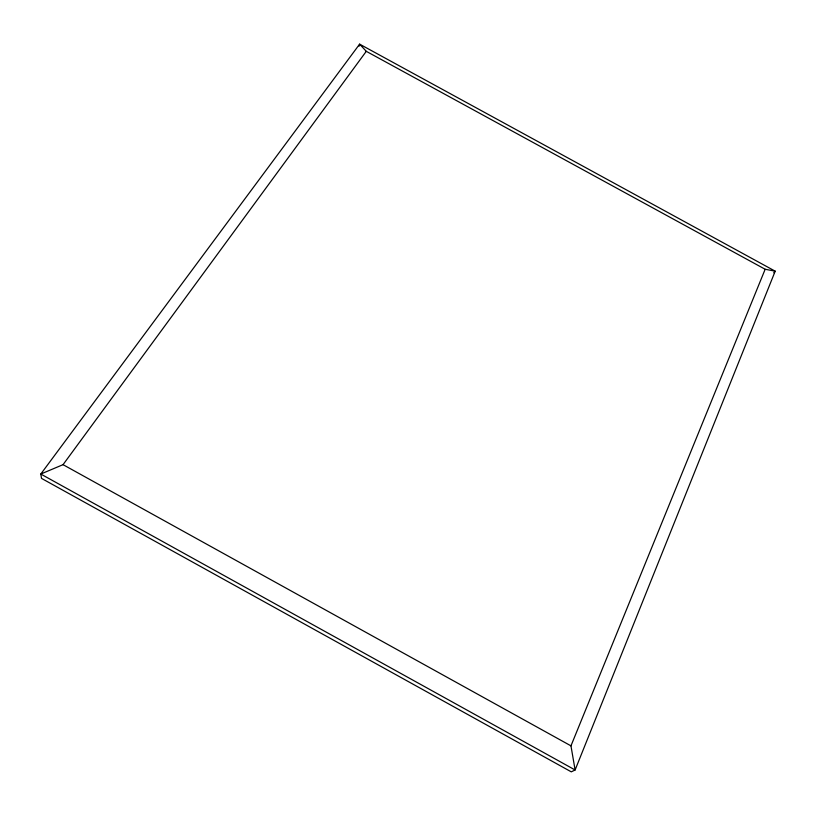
<?xml version="1.0" encoding="UTF-8"?>
<svg xmlns="http://www.w3.org/2000/svg" width="816" height="816" viewBox="0 0 816 816"><rect width="100%" height="100%" fill="white"/><g stroke="black" fill="none" stroke-linecap="round" stroke-linejoin="round"><path stroke-width="1.22" d="M359.111 46.216L359.621 44.146L775.2 271.177L575.107 769.978L571.292 771.854L41.514 478.39L40.8 474.035L359.621 44.146L366.282 51.326L765.163 269.26L775.2 271.177L773.772 272.758M366.282 51.326L63.046 464.661L40.8 474.035L575.107 769.978L570.965 745.855L765.163 269.26M63.046 464.661L570.965 745.855"/></g></svg>
